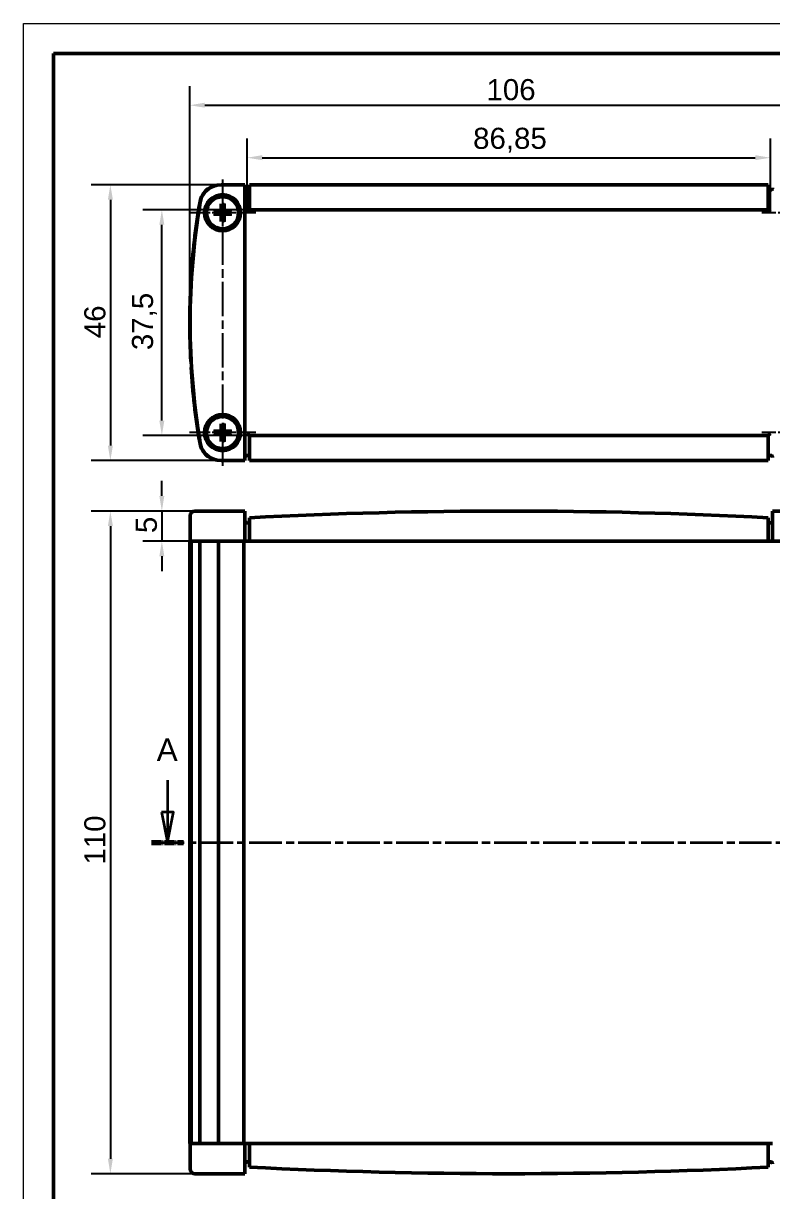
# Model space of a CAD drawing. Header units: millimetres. Extents: x 0 to 420, y 0 to 297.
# Drawn here: x 0 to 124.4, y 103.1 to 297 of the extents above; entities that cross this region are included whole.
import ezdxf

# ---------------------------------------------------------------- set-up
doc = ezdxf.new("R2010")
doc.units = ezdxf.units.MM
doc.linetypes.add('CHAIN', pattern=[0.3543, 0.2362, -0.0295, 0.0591, -0.0295])
doc.linetypes.add('LONG_DASH_DOTTED', pattern=[0.3001, 0.2362, -0.0295, 0.0049, -0.0295])
doc.layers.get('0').update_dxf_attribs({"lineweight": 25})
for name, color, linetype, lineweight in [('Centro(ISO)', 179, 'CHAIN', 25), ('Geometria schizzo(ISO)', 7, 'Continuous', 50), ('Linea del centro(ISO)', 179, 'CHAIN', 25), ('Linee di vista in sezione(ISO)', 7, 'LONG_DASH_DOTTED', 35), ('Quote(ISO)', 7, 'Continuous', 25), ('Spigoli visibili(ISO)', 7, 'Continuous', 50)]:
    doc.layers.add(name, color=color, linetype=linetype, lineweight=lineweight)
doc.styles.add('DEFAULT-ISO~0', font='ARIAL.TTF')
doc.styles.add('Tabella-ISOTesto caratteri grandi', font='ARIAL.TTF')
doc.dimstyles.new('DEFAULT-ISO-Metodo 1b', dxfattribs={"dimtxt": 3.5, "dimasz": 2.5, "dimexe": 3.175, "dimexo": 0, "dimgap": 0.762, "dimtad": 1, "dimtoh": 1, "dimrnd": 1e-08, "dimtxsty": 'DEFAULT-ISO~0', "dimcen": 0.09, "dimdle": 10, "dimclrd": 2, "dimclre": 2, "dimclrt": 6, "dimazin": 2, "dimtfac": 0.714286, "dimtmove": 0, "dimatfit": 3, "dimfxl": 0, "dimtolj": 1, "dimlwd": 25, "dimlwe": 25, "dimarcsym": 0})

# ---------------------------------------------------------------- blocks, each defined once
blk = doc.blocks.new('SezioneConv2d0')
at = {"layer": 'Linee di vista in sezione(ISO)', "linetype": 'Continuous'}
for p, q in [((23.92, 171.39), (23.92, 166.05)), ((137.71, 171.39), (137.71, 166.05)), ((22.92, 166.05), (23.92, 161.05)), ((24.92, 166.05), (22.92, 166.05)), ((23.92, 166.05), (23.92, 161.05)), ((23.92, 161.05), (24.92, 166.05)), ((136.71, 166.05), (137.71, 161.05)), ((138.71, 166.05), (136.71, 166.05)), ((137.71, 166.05), (137.71, 161.05)), ((137.71, 161.05), (138.71, 166.05))]:
    blk.add_line(p, q, dxfattribs=at)
at = {"layer": 'Linee di vista in sezione(ISO)', "linetype": 'CHAIN', "ltscale": 22.941576}
blk.add_line((21.25, 161.05), (140.38, 161.05), dxfattribs=at)
at = {"layer": 'Linee di vista in sezione(ISO)', "lineweight": 70, "ltscale": 6.989959}
for p, q in [((21.25, 161.05), (26.58, 161.05)), ((135.05, 161.05), (140.38, 161.05))]:
    blk.add_line(p, q, dxfattribs=at)
at = {"layer": 'Linee di vista in sezione(ISO)', "linetype": 'Continuous', "flags": 128}
for points in [[(22.92, 166.05), (23.92, 161.05), (24.92, 166.05), (22.92, 166.05)], [(136.71, 166.05), (137.71, 161.05), (138.71, 166.05), (136.71, 166.05)]]:
    blk.add_lwpolyline(points, dxfattribs=at)
at = {"layer": 'Linee di vista in sezione(ISO)'}
for points in [[(22.92, 166.05), (23.92, 161.05), (24.92, 166.05), (22.92, 166.05)], [(136.71, 166.05), (137.71, 161.05), (138.71, 166.05), (136.71, 166.05)]]:
    blk.add_solid(points, dxfattribs=at)
at = {"layer": 'Linee di vista in sezione(ISO)', "char_height": 3.75, "attachment_point": 7, "style": 'Tabella-ISOTesto caratteri grandi'}
for insert in [(22.13, 174.55), (135.97, 174.55)]:
    blk.add_mtext('A', dxfattribs=dict(at, insert=insert))
blk = doc.blocks.new('*D6')
at = {"layer": 'Defpoints', "color": 0, "linetype": 'Continuous'}
for p in [(28.48, 216.05), (14.44, 106.05), (30.15, 106.05)]:
    blk.add_point(p, dxfattribs=at)
at = {"layer": 'Quote(ISO)', "color": 2, "linetype": 'Continuous', "lineweight": 25}
for p, q in [((28.48, 216.05), (11.27, 216.05)), ((14.44, 213.55), (14.44, 108.55)), ((30.15, 106.05), (11.27, 106.05))]:
    blk.add_line(p, q, dxfattribs=at)
at = {"layer": 'Quote(ISO)', "color": 2, "linetype": 'Continuous'}
for points in [[(14.03, 213.55), (14.86, 213.55), (14.44, 216.05)], [(14.03, 108.55), (14.86, 108.55), (14.44, 106.05)]]:
    blk.add_solid(points, dxfattribs=at)
at = {"layer": 'Quote(ISO)', "color": 6, "linetype": 'Continuous', "lineweight": 25, "insert": (10.11, 157.36), "char_height": 3.5, "attachment_point": 1, "rotation": 90, "style": 'DEFAULT-ISO~0'}
blk.add_mtext('\\A1;110', dxfattribs=at)
blk = doc.blocks.new('*D7')
at = {"layer": 'Defpoints', "color": 0, "linetype": 'Continuous'}
for p in [(28.48, 216.05), (22.99, 211.05), (27.85, 211.05)]:
    blk.add_point(p, dxfattribs=at)
at = {"layer": 'Quote(ISO)', "color": 2, "linetype": 'Continuous', "lineweight": 25}
for p, q in [((22.99, 218.55), (22.99, 221.05)), ((28.48, 216.05), (19.81, 216.05)), ((22.99, 216.05), (22.99, 211.05)), ((27.85, 211.05), (19.81, 211.05)), ((22.99, 208.55), (22.99, 206.05))]:
    blk.add_line(p, q, dxfattribs=at)
at = {"layer": 'Quote(ISO)', "color": 2, "linetype": 'Continuous'}
for points in [[(22.57, 218.55), (23.4, 218.55), (22.99, 216.05)], [(22.57, 208.55), (23.4, 208.55), (22.99, 211.05)]]:
    blk.add_solid(points, dxfattribs=at)
at = {"layer": 'Quote(ISO)', "color": 6, "linetype": 'Continuous', "lineweight": 25, "insert": (18.66, 212.39), "char_height": 3.5, "attachment_point": 1, "rotation": 90, "style": 'DEFAULT-ISO~0'}
blk.add_mtext('\\A1;5', dxfattribs=at)
blk = doc.blocks.new('*D8')
at = {"layer": 'Defpoints', "color": 0, "linetype": 'Continuous'}
for p in [(32.81, 270.22), (14.44, 224.42), (32.81, 224.42)]:
    blk.add_point(p, dxfattribs=at)
at = {"layer": 'Quote(ISO)', "color": 2, "linetype": 'Continuous', "lineweight": 25}
for p, q in [((32.81, 270.22), (11.27, 270.22)), ((14.44, 267.72), (14.44, 226.92)), ((32.81, 224.42), (11.27, 224.42))]:
    blk.add_line(p, q, dxfattribs=at)
at = {"layer": 'Quote(ISO)', "color": 2, "linetype": 'Continuous'}
for points in [[(14.03, 267.72), (14.86, 267.72), (14.44, 270.22)], [(14.03, 226.92), (14.86, 226.92), (14.44, 224.42)]]:
    blk.add_solid(points, dxfattribs=at)
at = {"layer": 'Quote(ISO)', "color": 6, "linetype": 'Continuous', "lineweight": 25, "insert": (10.11, 244.74), "char_height": 3.5, "attachment_point": 1, "rotation": 90, "style": 'DEFAULT-ISO~0'}
blk.add_mtext('\\A1;46', dxfattribs=at)
blk = doc.blocks.new('*D9')
at = {"layer": 'Defpoints', "color": 0, "linetype": 'Continuous'}
for p in [(22.99, 266.07), (80.57, 266.07), (80.57, 228.57)]:
    blk.add_point(p, dxfattribs=at)
at = {"layer": 'Quote(ISO)', "color": 2, "linetype": 'Continuous', "lineweight": 25}
for p, q in [((80.57, 266.07), (19.81, 266.07)), ((22.99, 231.07), (22.99, 263.57)), ((80.57, 228.57), (19.81, 228.57))]:
    blk.add_line(p, q, dxfattribs=at)
at = {"layer": 'Quote(ISO)', "color": 2, "linetype": 'Continuous'}
for points in [[(22.57, 263.57), (23.4, 263.57), (22.99, 266.07)], [(22.57, 231.07), (23.4, 231.07), (22.99, 228.57)]]:
    blk.add_solid(points, dxfattribs=at)
at = {"layer": 'Quote(ISO)', "color": 6, "linetype": 'Continuous', "lineweight": 25, "insert": (18.02, 242.76), "char_height": 3.5, "attachment_point": 1, "rotation": 90, "style": 'DEFAULT-ISO~0'}
blk.add_mtext('\\A1;37,5', dxfattribs=at)
blk = doc.blocks.new('*D10')
at = {"layer": 'Defpoints', "color": 0, "linetype": 'Continuous'}
for p in [(133.52, 283.41), (27.62, 247.32), (133.52, 247.32)]:
    blk.add_point(p, dxfattribs=at)
at = {"layer": 'Quote(ISO)', "color": 2, "linetype": 'Continuous', "lineweight": 25}
for p, q in [((27.62, 247.32), (27.62, 286.59)), ((133.52, 247.32), (133.52, 286.59)), ((30.12, 283.41), (131.02, 283.41))]:
    blk.add_line(p, q, dxfattribs=at)
at = {"layer": 'Quote(ISO)', "color": 2, "linetype": 'Continuous'}
for points in [[(30.12, 283.83), (30.12, 283), (27.62, 283.41)], [(131.02, 283.83), (131.02, 283), (133.52, 283.41)]]:
    blk.add_solid(points, dxfattribs=at)
at = {"layer": 'Quote(ISO)', "color": 6, "linetype": 'Continuous', "lineweight": 25, "insert": (76.87, 287.75), "char_height": 3.5, "attachment_point": 1, "style": 'DEFAULT-ISO~0'}
blk.add_mtext('\\A1;106', dxfattribs=at)
blk = doc.blocks.new('*D11')
at = {"layer": 'Defpoints', "color": 0, "linetype": 'Continuous'}
for p in [(123.99, 274.7), (37.14, 265.69), (123.99, 265.69)]:
    blk.add_point(p, dxfattribs=at)
at = {"layer": 'Quote(ISO)', "color": 2, "linetype": 'Continuous', "lineweight": 25}
for p, q in [((37.14, 265.69), (37.14, 277.88)), ((123.99, 265.69), (123.99, 277.88)), ((39.64, 274.7), (121.49, 274.7))]:
    blk.add_line(p, q, dxfattribs=at)
at = {"layer": 'Quote(ISO)', "color": 2, "linetype": 'Continuous'}
for points in [[(39.64, 275.12), (39.64, 274.29), (37.14, 274.7)], [(121.49, 275.12), (121.49, 274.29), (123.99, 274.7)]]:
    blk.add_solid(points, dxfattribs=at)
at = {"layer": 'Quote(ISO)', "color": 6, "linetype": 'Continuous', "lineweight": 25, "insert": (74.65, 279.67), "char_height": 3.5, "attachment_point": 1, "style": 'DEFAULT-ISO~0'}
blk.add_mtext('\\A1;86,85', dxfattribs=at)
blk = doc.blocks.new('Bordi A3')
at = {"layer": 'Geometria schizzo(ISO)', "color": 4, "lineweight": 18, "true_color": 0x00ffff}
for p, q in [((0, 297), (420, 297)), ((0, 0), (0, 297))]:
    blk.add_line(p, q, dxfattribs=at)
at = {"layer": 'Geometria schizzo(ISO)'}
for p, q in [((5, 292), (415, 292)), ((5, 5), (5, 292))]:
    blk.add_line(p, q, dxfattribs=at)

msp = doc.modelspace()

# ---------------------------------------------------------------- linework, layer by layer
at = {"layer": 'Centro(ISO)', "linetype": 'CHAIN', "ltscale": 12.223182}
for p, q in [((38.569, 265.57), (27.569, 265.57)), ((133.569, 265.57), (122.569, 265.57)), ((38.569, 229.07), (27.569, 229.07)), ((133.569, 229.07), (122.569, 229.07))]:
    msp.add_line(p, q, dxfattribs=at)
at = {"layer": 'Linea del centro(ISO)', "linetype": 'CHAIN', "ltscale": 23.990969}
msp.add_line((33.069, 271.07), (33.069, 223.57), dxfattribs=at)
at = {"layer": 'Spigoli visibili(ISO)'}
for p, q in [((32.81, 270.22), (36.769, 270.22)), ((36.769, 269.42), (36.769, 270.22)), ((37.519, 269.42), (37.519, 270.22)), ((37.519, 270.22), (123.619, 270.22)), ((123.619, 270.22), (123.619, 269.42)), ((36.769, 225.22), (36.769, 269.42)), ((37.519, 269.42), (37.519, 266.07)), ((123.619, 266.07), (123.619, 269.42)), ((32.261, 265.709), (31.727, 265.802)), ((32.837, 266.912), (32.929, 266.378)), ((33.208, 266.378), (33.3, 266.912)), ((34.411, 265.802), (33.877, 265.709)), ((37.144, 265.695), (37.519, 266.07)), ((37.519, 266.07), (123.619, 266.07)), ((123.619, 266.07), (123.994, 265.695)), ((31.727, 265.338), (32.261, 265.431)), ((32.929, 264.762), (32.837, 264.228)), ((33.3, 264.228), (33.208, 264.762)), ((33.877, 265.431), (34.411, 265.338)), ((27.915, 254.766), (27.85, 254.766)), ((27.792, 253.766), (27.857, 253.766)), ((27.857, 240.874), (27.792, 240.874)), ((27.85, 239.874), (27.915, 239.874)), ((32.261, 229.209), (31.727, 229.302)), ((31.727, 228.838), (32.261, 228.931)), ((32.837, 230.412), (32.929, 229.878)), ((33.208, 229.878), (33.3, 230.412)), ((34.411, 229.302), (33.877, 229.209)), ((33.877, 228.931), (34.411, 228.838)), ((37.144, 228.945), (37.519, 228.57)), ((123.619, 228.57), (123.994, 228.945)), ((32.929, 228.262), (32.837, 227.728)), ((33.3, 227.728), (33.208, 228.262)), ((37.519, 228.57), (37.519, 225.22)), ((123.619, 228.57), (37.519, 228.57)), ((123.619, 228.57), (123.619, 225.22)), ((36.769, 224.42), (36.769, 225.22)), ((37.519, 224.42), (37.519, 225.22)), ((123.619, 225.22), (123.619, 224.42)), ((36.769, 224.42), (32.81, 224.42)), ((123.619, 224.42), (37.519, 224.42)), ((27.684, 211.052), (27.684, 215.252)), ((30.148, 216.052), (28.484, 216.052)), ((32.81, 216.052), (30.148, 216.052)), ((32.81, 216.052), (36.769, 216.052)), ((36.769, 215.252), (36.769, 216.052)), ((36.769, 215.252), (36.769, 211.052)), ((124.369, 216.052), (124.369, 215.252)), ((124.369, 216.052), (128.327, 216.052)), ((124.369, 215.252), (124.369, 211.052)), ((37.519, 214.151), (37.519, 214.952)), ((37.519, 214.151), (37.519, 211.052)), ((123.619, 214.952), (123.619, 214.151)), ((123.619, 214.151), (123.619, 211.052)), ((27.618, 211.052), (27.792, 211.052)), ((27.618, 211.052), (27.618, 111.052)), ((27.792, 211.052), (27.792, 111.052)), ((27.85, 211.052), (27.792, 211.052)), ((27.85, 211.052), (27.85, 111.052)), ((27.85, 211.052), (29.268, 211.052)), ((29.268, 211.052), (29.268, 111.052)), ((29.268, 211.052), (32.192, 211.052)), ((32.81, 211.052), (32.192, 211.052)), ((32.363, 211.052), (32.363, 111.052)), ((32.81, 211.052), (36.769, 211.052)), ((36.605, 211.052), (36.605, 111.052)), ((37.519, 211.052), (36.769, 211.052)), ((37.519, 211.052), (123.619, 211.052)), ((124.369, 211.052), (123.619, 211.052)), ((124.369, 211.052), (128.327, 211.052)), ((27.792, 111.052), (27.618, 111.052)), ((27.684, 111.052), (27.684, 106.852)), ((27.792, 111.052), (27.85, 111.052)), ((29.268, 111.052), (27.85, 111.052)), ((32.192, 111.052), (29.268, 111.052)), ((32.192, 111.052), (32.81, 111.052)), ((36.769, 111.052), (32.81, 111.052)), ((36.769, 106.852), (36.769, 111.052)), ((36.769, 111.052), (37.519, 111.052)), ((37.519, 107.953), (37.519, 111.052)), ((123.619, 111.052), (37.519, 111.052)), ((123.619, 107.953), (123.619, 111.052)), ((123.619, 111.052), (124.369, 111.052)), ((36.769, 106.052), (36.769, 106.852)), ((37.519, 107.152), (37.519, 107.953)), ((123.619, 107.953), (123.619, 107.152)), ((28.484, 106.052), (30.148, 106.052)), ((30.148, 106.052), (32.81, 106.052)), ((36.769, 106.052), (32.81, 106.052))]:
    msp.add_line(p, q, dxfattribs=at)
at = {"layer": 'Spigoli visibili(ISO)', "flags": 128}
for points in [[(31.604, 265.805), (31.61, 265.806), (31.616, 265.806), (31.622, 265.806), (31.628, 265.806), (31.634, 265.806), (31.64, 265.806), (31.646, 265.806), (31.652, 265.806), (31.658, 265.806), (31.664, 265.806), (31.67, 265.806), (31.675, 265.805), (31.68, 265.805), (31.686, 265.805), (31.691, 265.805), (31.696, 265.805), (31.701, 265.804), (31.705, 265.804), (31.709, 265.804), (31.713, 265.803), (31.717, 265.803), (31.721, 265.802), (31.724, 265.802), (31.727, 265.802)], [(32.614, 265.695), (32.605, 265.696), (32.596, 265.696), (32.586, 265.696), (32.576, 265.697), (32.566, 265.697), (32.555, 265.698), (32.544, 265.698), (32.533, 265.699), (32.521, 265.699), (32.508, 265.699), (32.495, 265.7), (32.482, 265.701), (32.468, 265.701), (32.453, 265.702), (32.438, 265.702), (32.422, 265.703), (32.405, 265.704), (32.387, 265.704), (32.369, 265.705), (32.35, 265.706), (32.329, 265.707), (32.308, 265.708), (32.285, 265.708), (32.261, 265.709)], [(32.81, 266.026), (32.81, 266.013), (32.808, 266.001), (32.806, 265.988), (32.803, 265.975), (32.799, 265.963), (32.795, 265.951), (32.789, 265.939), (32.783, 265.927), (32.776, 265.916), (32.768, 265.906), (32.76, 265.896), (32.752, 265.887), (32.743, 265.878), (32.733, 265.87), (32.723, 265.863), (32.712, 265.856), (32.7, 265.85), (32.688, 265.844), (32.676, 265.839), (32.664, 265.836), (32.651, 265.833), (32.638, 265.83), (32.626, 265.829), (32.613, 265.828)], [(32.944, 266.025), (32.944, 266.004), (32.942, 265.982), (32.94, 265.961), (32.936, 265.941), (32.931, 265.921), (32.924, 265.901), (32.916, 265.88), (32.906, 265.86), (32.895, 265.84), (32.881, 265.821), (32.867, 265.803), (32.852, 265.787), (32.835, 265.772), (32.818, 265.757), (32.799, 265.744), (32.779, 265.733), (32.758, 265.723), (32.738, 265.715), (32.718, 265.708), (32.698, 265.703), (32.678, 265.699), (32.657, 265.696), (32.635, 265.695), (32.614, 265.695)], [(32.837, 266.912), (32.837, 266.915), (32.836, 266.918), (32.836, 266.922), (32.836, 266.925), (32.835, 266.929), (32.835, 266.933), (32.835, 266.938), (32.834, 266.943), (32.834, 266.948), (32.834, 266.953), (32.834, 266.958), (32.833, 266.964), (32.833, 266.969), (32.833, 266.975), (32.833, 266.981), (32.833, 266.987), (32.833, 266.993), (32.833, 266.999), (32.833, 267.005), (32.833, 267.011), (32.833, 267.017), (32.833, 267.023), (32.833, 267.029), (32.833, 267.035)], [(32.929, 266.378), (32.93, 266.354), (32.931, 266.331), (32.932, 266.31), (32.933, 266.289), (32.934, 266.27), (32.934, 266.251), (32.935, 266.234), (32.936, 266.217), (32.937, 266.201), (32.937, 266.186), (32.938, 266.171), (32.938, 266.157), (32.939, 266.143), (32.939, 266.13), (32.94, 266.118), (32.94, 266.106), (32.941, 266.095), (32.941, 266.083), (32.942, 266.073), (32.942, 266.063), (32.942, 266.053), (32.943, 266.043), (32.943, 266.034), (32.944, 266.025)], [(33.194, 266.025), (33.194, 266.034), (33.195, 266.043), (33.195, 266.053), (33.196, 266.063), (33.196, 266.073), (33.196, 266.083), (33.197, 266.095), (33.197, 266.106), (33.198, 266.118), (33.198, 266.13), (33.199, 266.143), (33.199, 266.157), (33.2, 266.171), (33.201, 266.186), (33.201, 266.201), (33.202, 266.217), (33.202, 266.234), (33.203, 266.251), (33.204, 266.27), (33.205, 266.289), (33.206, 266.31), (33.206, 266.331), (33.207, 266.354), (33.208, 266.378)], [(33.524, 265.695), (33.502, 265.695), (33.481, 265.696), (33.46, 265.699), (33.439, 265.703), (33.419, 265.708), (33.4, 265.715), (33.379, 265.723), (33.359, 265.733), (33.339, 265.744), (33.32, 265.757), (33.302, 265.772), (33.286, 265.787), (33.271, 265.803), (33.256, 265.821), (33.243, 265.84), (33.232, 265.86), (33.222, 265.88), (33.213, 265.901), (33.207, 265.921), (33.202, 265.941), (33.198, 265.961), (33.195, 265.982), (33.194, 266.004), (33.194, 266.025)], [(33.304, 267.035), (33.304, 267.029), (33.305, 267.023), (33.305, 267.017), (33.305, 267.011), (33.305, 267.005), (33.305, 266.999), (33.305, 266.993), (33.305, 266.987), (33.305, 266.981), (33.305, 266.975), (33.304, 266.969), (33.304, 266.964), (33.304, 266.958), (33.304, 266.953), (33.304, 266.948), (33.303, 266.943), (33.303, 266.938), (33.303, 266.933), (33.302, 266.929), (33.302, 266.925), (33.302, 266.922), (33.301, 266.918), (33.301, 266.915), (33.3, 266.912)], [(33.524, 265.828), (33.512, 265.829), (33.499, 265.83), (33.487, 265.833), (33.474, 265.836), (33.462, 265.839), (33.449, 265.844), (33.438, 265.85), (33.426, 265.856), (33.415, 265.863), (33.405, 265.87), (33.395, 265.878), (33.386, 265.887), (33.377, 265.896), (33.369, 265.906), (33.362, 265.916), (33.355, 265.927), (33.348, 265.939), (33.343, 265.951), (33.338, 265.963), (33.334, 265.975), (33.331, 265.988), (33.329, 266.001), (33.328, 266.013), (33.327, 266.026)], [(33.877, 265.709), (33.853, 265.708), (33.83, 265.708), (33.809, 265.707), (33.788, 265.706), (33.769, 265.705), (33.75, 265.704), (33.733, 265.704), (33.716, 265.703), (33.7, 265.702), (33.684, 265.702), (33.67, 265.701), (33.656, 265.701), (33.642, 265.7), (33.629, 265.699), (33.617, 265.699), (33.605, 265.699), (33.593, 265.698), (33.582, 265.698), (33.572, 265.697), (33.561, 265.697), (33.551, 265.696), (33.542, 265.696), (33.533, 265.696), (33.524, 265.695)], [(34.411, 265.802), (34.414, 265.802), (34.417, 265.802), (34.421, 265.803), (34.424, 265.803), (34.428, 265.804), (34.432, 265.804), (34.437, 265.804), (34.442, 265.805), (34.447, 265.805), (34.452, 265.805), (34.457, 265.805), (34.463, 265.805), (34.468, 265.806), (34.474, 265.806), (34.48, 265.806), (34.486, 265.806), (34.492, 265.806), (34.498, 265.806), (34.504, 265.806), (34.509, 265.806), (34.515, 265.806), (34.521, 265.806), (34.528, 265.806), (34.533, 265.805)], [(31.727, 265.338), (31.724, 265.338), (31.721, 265.338), (31.717, 265.337), (31.713, 265.337), (31.709, 265.336), (31.705, 265.336), (31.701, 265.336), (31.696, 265.335), (31.691, 265.335), (31.686, 265.335), (31.68, 265.335), (31.675, 265.335), (31.67, 265.334), (31.664, 265.334), (31.658, 265.334), (31.652, 265.334), (31.646, 265.334), (31.64, 265.334), (31.634, 265.334), (31.628, 265.334), (31.622, 265.334), (31.616, 265.334), (31.61, 265.334), (31.604, 265.335)], [(32.261, 265.431), (32.285, 265.431), (32.308, 265.432), (32.329, 265.433), (32.35, 265.434), (32.369, 265.435), (32.387, 265.436), (32.405, 265.436), (32.422, 265.437), (32.438, 265.438), (32.453, 265.438), (32.468, 265.439), (32.482, 265.439), (32.495, 265.44), (32.508, 265.44), (32.521, 265.441), (32.533, 265.441), (32.544, 265.442), (32.555, 265.442), (32.566, 265.443), (32.576, 265.443), (32.586, 265.444), (32.596, 265.444), (32.605, 265.444), (32.614, 265.445)], [(32.613, 265.312), (32.626, 265.311), (32.638, 265.31), (32.651, 265.307), (32.663, 265.304), (32.676, 265.301), (32.688, 265.296), (32.7, 265.29), (32.712, 265.284), (32.723, 265.277), (32.733, 265.27), (32.743, 265.262), (32.752, 265.253), (32.76, 265.244), (32.768, 265.234), (32.776, 265.224), (32.783, 265.213), (32.789, 265.201), (32.795, 265.189), (32.799, 265.177), (32.803, 265.165), (32.806, 265.152), (32.808, 265.139), (32.81, 265.127), (32.81, 265.114)], [(32.614, 265.445), (32.635, 265.445), (32.657, 265.444), (32.678, 265.441), (32.698, 265.437), (32.718, 265.432), (32.738, 265.425), (32.758, 265.417), (32.779, 265.407), (32.799, 265.396), (32.818, 265.383), (32.835, 265.368), (32.852, 265.353), (32.867, 265.337), (32.881, 265.319), (32.895, 265.3), (32.906, 265.28), (32.916, 265.26), (32.924, 265.239), (32.931, 265.219), (32.936, 265.199), (32.94, 265.179), (32.942, 265.158), (32.944, 265.136), (32.944, 265.115)], [(32.833, 264.105), (32.833, 264.111), (32.833, 264.117), (32.833, 264.123), (32.833, 264.129), (32.833, 264.135), (32.833, 264.141), (32.833, 264.147), (32.833, 264.153), (32.833, 264.159), (32.833, 264.165), (32.833, 264.171), (32.833, 264.176), (32.834, 264.182), (32.834, 264.187), (32.834, 264.192), (32.834, 264.197), (32.835, 264.202), (32.835, 264.207), (32.835, 264.211), (32.836, 264.215), (32.836, 264.218), (32.836, 264.222), (32.837, 264.225), (32.837, 264.228)], [(32.944, 265.115), (32.943, 265.106), (32.943, 265.097), (32.942, 265.087), (32.942, 265.077), (32.942, 265.067), (32.941, 265.056), (32.941, 265.045), (32.94, 265.034), (32.94, 265.022), (32.939, 265.01), (32.939, 264.997), (32.938, 264.983), (32.938, 264.969), (32.937, 264.954), (32.937, 264.939), (32.936, 264.923), (32.935, 264.906), (32.934, 264.889), (32.934, 264.87), (32.933, 264.851), (32.932, 264.83), (32.931, 264.809), (32.93, 264.786), (32.929, 264.762)], [(33.194, 265.115), (33.194, 265.136), (33.195, 265.158), (33.198, 265.179), (33.202, 265.199), (33.207, 265.219), (33.213, 265.239), (33.222, 265.26), (33.232, 265.28), (33.243, 265.3), (33.256, 265.319), (33.271, 265.337), (33.286, 265.353), (33.302, 265.368), (33.32, 265.383), (33.339, 265.396), (33.359, 265.407), (33.379, 265.417), (33.4, 265.425), (33.419, 265.432), (33.439, 265.437), (33.46, 265.441), (33.481, 265.444), (33.502, 265.445), (33.524, 265.445)], [(33.208, 264.762), (33.207, 264.786), (33.206, 264.809), (33.206, 264.83), (33.205, 264.851), (33.204, 264.87), (33.203, 264.889), (33.202, 264.906), (33.202, 264.923), (33.201, 264.939), (33.201, 264.954), (33.2, 264.969), (33.199, 264.983), (33.199, 264.997), (33.198, 265.01), (33.198, 265.022), (33.197, 265.034), (33.197, 265.045), (33.196, 265.056), (33.196, 265.067), (33.196, 265.077), (33.195, 265.087), (33.195, 265.097), (33.194, 265.106), (33.194, 265.115)], [(33.3, 264.228), (33.301, 264.225), (33.301, 264.222), (33.302, 264.218), (33.302, 264.215), (33.302, 264.211), (33.303, 264.207), (33.303, 264.202), (33.303, 264.197), (33.304, 264.192), (33.304, 264.187), (33.304, 264.182), (33.304, 264.176), (33.304, 264.171), (33.305, 264.165), (33.305, 264.159), (33.305, 264.153), (33.305, 264.147), (33.305, 264.141), (33.305, 264.135), (33.305, 264.129), (33.305, 264.123), (33.305, 264.117), (33.304, 264.111), (33.304, 264.105)], [(33.327, 265.114), (33.328, 265.127), (33.329, 265.139), (33.331, 265.152), (33.334, 265.165), (33.338, 265.177), (33.343, 265.189), (33.348, 265.201), (33.355, 265.213), (33.362, 265.224), (33.369, 265.234), (33.377, 265.244), (33.386, 265.253), (33.395, 265.262), (33.405, 265.27), (33.415, 265.277), (33.426, 265.284), (33.437, 265.29), (33.449, 265.296), (33.462, 265.301), (33.474, 265.304), (33.487, 265.307), (33.499, 265.31), (33.512, 265.311), (33.524, 265.312)], [(33.524, 265.445), (33.533, 265.444), (33.542, 265.444), (33.551, 265.444), (33.561, 265.443), (33.572, 265.443), (33.582, 265.442), (33.593, 265.442), (33.605, 265.441), (33.617, 265.441), (33.629, 265.44), (33.642, 265.44), (33.656, 265.439), (33.67, 265.439), (33.684, 265.438), (33.7, 265.438), (33.716, 265.437), (33.733, 265.436), (33.75, 265.436), (33.769, 265.435), (33.788, 265.434), (33.809, 265.433), (33.83, 265.432), (33.853, 265.431), (33.877, 265.431)], [(34.533, 265.335), (34.528, 265.334), (34.521, 265.334), (34.515, 265.334), (34.509, 265.334), (34.504, 265.334), (34.498, 265.334), (34.492, 265.334), (34.486, 265.334), (34.48, 265.334), (34.474, 265.334), (34.468, 265.334), (34.463, 265.335), (34.457, 265.335), (34.452, 265.335), (34.447, 265.335), (34.442, 265.335), (34.437, 265.336), (34.432, 265.336), (34.428, 265.336), (34.424, 265.337), (34.421, 265.337), (34.417, 265.338), (34.414, 265.338), (34.411, 265.338)], [(31.604, 229.305), (31.61, 229.306), (31.616, 229.306), (31.622, 229.306), (31.628, 229.306), (31.634, 229.306), (31.64, 229.306), (31.646, 229.306), (31.652, 229.306), (31.658, 229.306), (31.664, 229.306), (31.67, 229.306), (31.675, 229.305), (31.68, 229.305), (31.686, 229.305), (31.691, 229.305), (31.696, 229.305), (31.701, 229.304), (31.705, 229.304), (31.709, 229.304), (31.713, 229.303), (31.717, 229.303), (31.721, 229.302), (31.724, 229.302), (31.727, 229.302)], [(31.727, 228.838), (31.724, 228.838), (31.721, 228.838), (31.717, 228.837), (31.713, 228.837), (31.709, 228.836), (31.705, 228.836), (31.701, 228.836), (31.696, 228.835), (31.691, 228.835), (31.686, 228.835), (31.68, 228.835), (31.675, 228.835), (31.67, 228.834), (31.664, 228.834), (31.658, 228.834), (31.652, 228.834), (31.646, 228.834), (31.64, 228.834), (31.634, 228.834), (31.628, 228.834), (31.622, 228.834), (31.616, 228.834), (31.61, 228.834), (31.604, 228.835)], [(32.614, 229.195), (32.605, 229.196), (32.596, 229.196), (32.586, 229.196), (32.576, 229.197), (32.566, 229.197), (32.555, 229.198), (32.544, 229.198), (32.533, 229.199), (32.521, 229.199), (32.508, 229.199), (32.495, 229.2), (32.482, 229.201), (32.468, 229.201), (32.453, 229.202), (32.438, 229.202), (32.422, 229.203), (32.405, 229.204), (32.387, 229.204), (32.369, 229.205), (32.35, 229.206), (32.329, 229.207), (32.308, 229.208), (32.285, 229.208), (32.261, 229.209)], [(32.261, 228.931), (32.285, 228.931), (32.308, 228.932), (32.329, 228.933), (32.35, 228.934), (32.369, 228.935), (32.387, 228.936), (32.405, 228.936), (32.422, 228.937), (32.438, 228.938), (32.453, 228.938), (32.468, 228.939), (32.482, 228.939), (32.495, 228.94), (32.508, 228.94), (32.521, 228.941), (32.533, 228.941), (32.544, 228.942), (32.555, 228.942), (32.566, 228.943), (32.576, 228.943), (32.586, 228.944), (32.596, 228.944), (32.605, 228.944), (32.614, 228.945)], [(32.81, 229.526), (32.81, 229.513), (32.808, 229.501), (32.806, 229.488), (32.803, 229.475), (32.799, 229.463), (32.795, 229.451), (32.789, 229.439), (32.783, 229.427), (32.776, 229.416), (32.768, 229.406), (32.76, 229.396), (32.752, 229.387), (32.743, 229.378), (32.733, 229.37), (32.723, 229.363), (32.712, 229.356), (32.7, 229.35), (32.688, 229.344), (32.676, 229.339), (32.664, 229.336), (32.651, 229.333), (32.638, 229.33), (32.626, 229.329), (32.613, 229.328)], [(32.944, 229.525), (32.944, 229.504), (32.942, 229.482), (32.94, 229.461), (32.936, 229.441), (32.931, 229.421), (32.924, 229.401), (32.916, 229.38), (32.906, 229.36), (32.895, 229.34), (32.881, 229.321), (32.867, 229.303), (32.852, 229.287), (32.835, 229.272), (32.818, 229.257), (32.799, 229.244), (32.779, 229.233), (32.758, 229.223), (32.738, 229.215), (32.718, 229.208), (32.698, 229.203), (32.678, 229.199), (32.657, 229.196), (32.635, 229.195), (32.614, 229.195)], [(32.614, 228.945), (32.635, 228.945), (32.657, 228.944), (32.678, 228.941), (32.698, 228.937), (32.718, 228.932), (32.738, 228.925), (32.758, 228.917), (32.779, 228.907), (32.799, 228.896), (32.818, 228.883), (32.835, 228.868), (32.852, 228.853), (32.867, 228.837), (32.881, 228.819), (32.895, 228.8), (32.906, 228.78), (32.916, 228.76), (32.924, 228.739), (32.931, 228.719), (32.936, 228.699), (32.94, 228.679), (32.942, 228.658), (32.944, 228.636), (32.944, 228.615)], [(32.837, 230.412), (32.837, 230.415), (32.836, 230.418), (32.836, 230.422), (32.836, 230.425), (32.835, 230.429), (32.835, 230.433), (32.835, 230.438), (32.834, 230.443), (32.834, 230.448), (32.834, 230.453), (32.834, 230.458), (32.833, 230.464), (32.833, 230.469), (32.833, 230.475), (32.833, 230.481), (32.833, 230.487), (32.833, 230.493), (32.833, 230.499), (32.833, 230.505), (32.833, 230.511), (32.833, 230.517), (32.833, 230.523), (32.833, 230.529), (32.833, 230.535)], [(32.929, 229.878), (32.93, 229.854), (32.931, 229.831), (32.932, 229.81), (32.933, 229.789), (32.934, 229.77), (32.934, 229.751), (32.935, 229.734), (32.936, 229.717), (32.937, 229.701), (32.937, 229.686), (32.938, 229.671), (32.938, 229.657), (32.939, 229.643), (32.939, 229.63), (32.94, 229.618), (32.94, 229.606), (32.941, 229.595), (32.941, 229.583), (32.942, 229.573), (32.942, 229.563), (32.942, 229.553), (32.943, 229.543), (32.943, 229.534), (32.944, 229.525)], [(33.194, 229.525), (33.194, 229.534), (33.195, 229.543), (33.195, 229.553), (33.196, 229.563), (33.196, 229.573), (33.196, 229.583), (33.197, 229.595), (33.197, 229.606), (33.198, 229.618), (33.198, 229.63), (33.199, 229.643), (33.199, 229.657), (33.2, 229.671), (33.201, 229.686), (33.201, 229.701), (33.202, 229.717), (33.202, 229.734), (33.203, 229.751), (33.204, 229.77), (33.205, 229.789), (33.206, 229.81), (33.206, 229.831), (33.207, 229.854), (33.208, 229.878)], [(33.524, 229.195), (33.502, 229.195), (33.481, 229.196), (33.46, 229.199), (33.439, 229.203), (33.419, 229.208), (33.4, 229.215), (33.379, 229.223), (33.359, 229.233), (33.339, 229.244), (33.32, 229.257), (33.302, 229.272), (33.286, 229.287), (33.271, 229.303), (33.256, 229.321), (33.243, 229.34), (33.232, 229.36), (33.222, 229.38), (33.213, 229.401), (33.207, 229.421), (33.202, 229.441), (33.198, 229.461), (33.195, 229.482), (33.194, 229.504), (33.194, 229.525)], [(33.194, 228.615), (33.194, 228.636), (33.195, 228.658), (33.198, 228.679), (33.202, 228.699), (33.207, 228.719), (33.213, 228.739), (33.222, 228.76), (33.232, 228.78), (33.243, 228.8), (33.256, 228.819), (33.271, 228.837), (33.286, 228.853), (33.302, 228.868), (33.32, 228.883), (33.339, 228.896), (33.359, 228.907), (33.379, 228.917), (33.4, 228.925), (33.419, 228.932), (33.439, 228.937), (33.46, 228.941), (33.481, 228.944), (33.502, 228.945), (33.524, 228.945)], [(33.304, 230.535), (33.304, 230.529), (33.305, 230.523), (33.305, 230.517), (33.305, 230.511), (33.305, 230.505), (33.305, 230.499), (33.305, 230.493), (33.305, 230.487), (33.305, 230.481), (33.305, 230.475), (33.304, 230.469), (33.304, 230.464), (33.304, 230.458), (33.304, 230.453), (33.304, 230.448), (33.303, 230.443), (33.303, 230.438), (33.303, 230.433), (33.302, 230.429), (33.302, 230.425), (33.302, 230.422), (33.301, 230.418), (33.301, 230.415), (33.3, 230.412)], [(33.524, 229.328), (33.512, 229.329), (33.499, 229.33), (33.487, 229.333), (33.474, 229.336), (33.462, 229.339), (33.449, 229.344), (33.438, 229.35), (33.426, 229.356), (33.415, 229.363), (33.405, 229.37), (33.395, 229.378), (33.386, 229.387), (33.377, 229.396), (33.369, 229.406), (33.362, 229.416), (33.355, 229.427), (33.348, 229.439), (33.343, 229.451), (33.338, 229.463), (33.334, 229.475), (33.331, 229.488), (33.329, 229.501), (33.328, 229.513), (33.327, 229.526)], [(33.877, 229.209), (33.853, 229.208), (33.83, 229.208), (33.809, 229.207), (33.788, 229.206), (33.769, 229.205), (33.75, 229.204), (33.733, 229.204), (33.716, 229.203), (33.7, 229.202), (33.684, 229.202), (33.67, 229.201), (33.656, 229.201), (33.642, 229.2), (33.629, 229.199), (33.617, 229.199), (33.605, 229.199), (33.593, 229.198), (33.582, 229.198), (33.572, 229.197), (33.561, 229.197), (33.551, 229.196), (33.542, 229.196), (33.533, 229.196), (33.524, 229.195)], [(33.524, 228.945), (33.533, 228.944), (33.542, 228.944), (33.551, 228.944), (33.561, 228.943), (33.572, 228.943), (33.582, 228.942), (33.593, 228.942), (33.605, 228.941), (33.617, 228.941), (33.629, 228.94), (33.642, 228.94), (33.656, 228.939), (33.67, 228.939), (33.684, 228.938), (33.7, 228.938), (33.716, 228.937), (33.733, 228.936), (33.75, 228.936), (33.769, 228.935), (33.788, 228.934), (33.809, 228.933), (33.83, 228.932), (33.853, 228.931), (33.877, 228.931)], [(34.411, 229.302), (34.414, 229.302), (34.417, 229.302), (34.421, 229.303), (34.424, 229.303), (34.428, 229.304), (34.432, 229.304), (34.437, 229.304), (34.442, 229.305), (34.447, 229.305), (34.452, 229.305), (34.457, 229.305), (34.463, 229.305), (34.468, 229.306), (34.474, 229.306), (34.48, 229.306), (34.486, 229.306), (34.492, 229.306), (34.498, 229.306), (34.504, 229.306), (34.509, 229.306), (34.515, 229.306), (34.521, 229.306), (34.528, 229.306), (34.533, 229.305)], [(34.533, 228.835), (34.528, 228.834), (34.521, 228.834), (34.515, 228.834), (34.509, 228.834), (34.504, 228.834), (34.498, 228.834), (34.492, 228.834), (34.486, 228.834), (34.48, 228.834), (34.474, 228.834), (34.468, 228.834), (34.463, 228.835), (34.457, 228.835), (34.452, 228.835), (34.447, 228.835), (34.442, 228.835), (34.437, 228.836), (34.432, 228.836), (34.428, 228.836), (34.424, 228.837), (34.421, 228.837), (34.417, 228.838), (34.414, 228.838), (34.411, 228.838)], [(32.613, 228.812), (32.626, 228.811), (32.638, 228.81), (32.651, 228.807), (32.663, 228.804), (32.676, 228.801), (32.688, 228.796), (32.7, 228.79), (32.712, 228.784), (32.723, 228.777), (32.733, 228.77), (32.743, 228.762), (32.752, 228.753), (32.76, 228.744), (32.768, 228.734), (32.776, 228.724), (32.783, 228.713), (32.789, 228.701), (32.795, 228.689), (32.799, 228.677), (32.803, 228.665), (32.806, 228.652), (32.808, 228.639), (32.81, 228.627), (32.81, 228.614)], [(32.833, 227.605), (32.833, 227.611), (32.833, 227.617), (32.833, 227.623), (32.833, 227.629), (32.833, 227.635), (32.833, 227.641), (32.833, 227.647), (32.833, 227.653), (32.833, 227.659), (32.833, 227.665), (32.833, 227.671), (32.833, 227.676), (32.834, 227.682), (32.834, 227.687), (32.834, 227.692), (32.834, 227.697), (32.835, 227.702), (32.835, 227.707), (32.835, 227.711), (32.836, 227.715), (32.836, 227.718), (32.836, 227.722), (32.837, 227.725), (32.837, 227.728)], [(32.944, 228.615), (32.943, 228.606), (32.943, 228.597), (32.942, 228.587), (32.942, 228.577), (32.942, 228.567), (32.941, 228.556), (32.941, 228.545), (32.94, 228.534), (32.94, 228.522), (32.939, 228.51), (32.939, 228.497), (32.938, 228.483), (32.938, 228.469), (32.937, 228.454), (32.937, 228.439), (32.936, 228.423), (32.935, 228.406), (32.934, 228.389), (32.934, 228.37), (32.933, 228.351), (32.932, 228.33), (32.931, 228.309), (32.93, 228.286), (32.929, 228.262)], [(33.208, 228.262), (33.207, 228.286), (33.206, 228.309), (33.206, 228.33), (33.205, 228.351), (33.204, 228.37), (33.203, 228.389), (33.202, 228.406), (33.202, 228.423), (33.201, 228.439), (33.201, 228.454), (33.2, 228.469), (33.199, 228.483), (33.199, 228.497), (33.198, 228.51), (33.198, 228.522), (33.197, 228.534), (33.197, 228.545), (33.196, 228.556), (33.196, 228.567), (33.196, 228.577), (33.195, 228.587), (33.195, 228.597), (33.194, 228.606), (33.194, 228.615)], [(33.3, 227.728), (33.301, 227.725), (33.301, 227.722), (33.302, 227.718), (33.302, 227.715), (33.302, 227.711), (33.303, 227.707), (33.303, 227.702), (33.303, 227.697), (33.304, 227.692), (33.304, 227.687), (33.304, 227.682), (33.304, 227.676), (33.304, 227.671), (33.305, 227.665), (33.305, 227.659), (33.305, 227.653), (33.305, 227.647), (33.305, 227.641), (33.305, 227.635), (33.305, 227.629), (33.305, 227.623), (33.305, 227.617), (33.304, 227.611), (33.304, 227.605)], [(33.327, 228.614), (33.328, 228.627), (33.329, 228.639), (33.331, 228.652), (33.334, 228.665), (33.338, 228.677), (33.343, 228.689), (33.348, 228.701), (33.355, 228.713), (33.362, 228.724), (33.369, 228.734), (33.377, 228.744), (33.386, 228.753), (33.395, 228.762), (33.405, 228.77), (33.415, 228.777), (33.426, 228.784), (33.437, 228.79), (33.449, 228.796), (33.462, 228.801), (33.474, 228.804), (33.487, 228.807), (33.499, 228.81), (33.512, 228.811), (33.524, 228.812)]]:
    msp.add_lwpolyline(points, dxfattribs=at)
at = {"layer": 'Spigoli visibili(ISO)'}
for centre, radius in [((33.069, 265.57), 3), ((33.069, 265.57), 2.8), ((33.069, 265.57), 2.657), ((33.069, 229.07), 3), ((33.069, 229.07), 2.8), ((33.069, 229.07), 2.657)]:
    msp.add_circle(centre, radius, dxfattribs=at)
for centre, radius, start, end in [((32.709, 266.739), 3.465, 98.59009, 173.42735), ((32.81, 266.72), 3.5, 90, 170.41424), ((37.144, 269.692), 0.375, 180, 0), ((123.994, 269.692), 0.375, 180.73606, 0), ((147.684, 247.32), 120, 170.41424, 189.58576), ((147.496, 247.32), 119.878, 170.48535, 176.43901), ((33.069, 265.57), 0.82, 170.20622, 189.79378), ((33.069, 265.57), 0.82, 80.20622, 99.79378), ((33.069, 265.57), 0.82, 350.20622, 9.79378), ((33.069, 265.57), 0.82, 260.20622, 279.79378), ((147.496, 247.32), 119.878, 176.91777, 183.08223), ((147.496, 247.32), 119.878, 183.56099, 189.51465), ((33.069, 229.07), 0.82, 170.20622, 189.79378), ((33.069, 229.07), 0.82, 80.20622, 99.79378), ((33.069, 229.07), 0.82, 350.20622, 9.79378), ((32.709, 227.901), 3.465, 186.57265, 261.40991), ((32.81, 227.92), 3.5, 189.58576, 270), ((33.069, 229.07), 0.82, 260.20622, 279.79378), ((37.144, 224.948), 0.375, 0.73606, 180), ((123.994, 224.948), 0.375, 0, 180), ((28.484, 215.252), 0.8, 90, 180), ((80.569, -626.908), 842.96, 87.07263, 92.92737), ((37.144, 214.427), 0.375, 180, 0), ((123.994, 214.427), 0.375, 180.42646, 0), ((28.484, 106.852), 0.8, 180, 270), ((37.144, 107.677), 0.375, 0.42646, 180), ((80.569, 949.012), 842.96, 267.07263, 272.92737), ((123.994, 107.677), 0.375, 0, 180)]:
    msp.add_arc(centre, radius, start, end, dxfattribs=at)
for centre, major_axis, start_param, end_param in [((33.07, 265.397), (-4.997, -0.028), 4.803398, 5.0095751), ((33.242, 265.569), (-0.028, -4.997), 4.4152029, 4.62138), ((32.896, 265.569), (-0.028, 4.997), 4.803398, 5.0095751), ((33.068, 265.397), (-4.997, 0.028), 4.4152029, 4.62138), ((33.07, 265.743), (4.997, -0.028), 4.4152029, 4.62138), ((33.242, 265.571), (0.028, -4.997), 4.803398, 5.0095751), ((32.896, 265.571), (0.028, 4.997), 4.4152029, 4.62138), ((33.068, 265.743), (4.997, 0.028), 4.803398, 5.0095751), ((33.07, 228.897), (-4.997, -0.028), 4.803398, 5.0095751), ((33.07, 229.243), (4.997, -0.028), 4.4152029, 4.62138), ((33.242, 229.069), (-0.028, -4.997), 4.4152029, 4.62138), ((32.896, 229.069), (-0.028, 4.997), 4.803398, 5.0095751), ((33.068, 228.897), (-4.997, 0.028), 4.4152029, 4.62138), ((33.068, 229.243), (4.997, 0.028), 4.803398, 5.0095751), ((33.242, 229.071), (0.028, -4.997), 4.803398, 5.0095751), ((32.896, 229.071), (0.028, 4.997), 4.4152029, 4.62138)]:
    msp.add_ellipse(centre, major_axis=major_axis, ratio=0.0871557, start_param=start_param, end_param=end_param, dxfattribs=at)

# ---------------------------------------------------------------- block references
msp.add_blockref('Bordi A3', (0, 0))
at = {"layer": 'Linee di vista in sezione(ISO)'}
msp.add_blockref('SezioneConv2d0', (0, 0), dxfattribs=at)

# ---------------------------------------------------------------- dimensions: what is measured, and where the dimension line sits
at = {"layer": 'Quote(ISO)', "color": 2, "linetype": 'Continuous', "lineweight": 25, "true_color": 0xffff00}
for base, p1, p2, angle, override, picture, middle in [((133.519, 283.413), (27.618, 247.32), (133.519, 247.32), 180, {"dimtoh": 0, "dimdec": 0, "dimtp": 0, "dimtm": 0, "dimtdec": 0, "dimatfit": 2}, '*D10', (80.569, 283.413)), ((123.994, 274.704), (37.144, 265.695), (123.994, 265.695), 180, {"dimtoh": 0, "dimdec": 2, "dimtp": 0, "dimtm": 0, "dimtdec": 2, "dimatfit": 2}, '*D11', (80.569, 274.704)), ((14.443, 224.42), (32.81, 270.22), (32.81, 224.42), 90, {"dimtoh": 0, "dimdec": 0, "dimtp": 0, "dimtm": 0, "dimtdec": 0, "dimatfit": 2}, '*D8', (14.443, 247.32)), ((22.987, 266.07), (80.569, 228.57), (80.569, 266.07), 270, {"dimtoh": 0, "dimdec": 2, "dimtp": 0, "dimtm": 0, "dimtdec": 2, "dimatfit": 2}, '*D9', (22.987, 247.32)), ((22.987, 211.052), (28.484, 216.052), (27.85, 211.052), 90, {"dimtoh": 0, "dimdec": 2, "dimtp": 0, "dimtm": 0, "dimtdec": 2, "dimatfit": 2}, '*D7', (22.987, 213.552)), ((14.443, 106.052), (28.484, 216.052), (30.148, 106.052), 90, {"dimtoh": 0, "dimdec": 2, "dimtp": 0, "dimtm": 0, "dimtdec": 2, "dimatfit": 2}, '*D6', (14.443, 161.052))]:
    dim = msp.add_linear_dim(base=base, p1=p1, p2=p2, angle=angle, dimstyle='DEFAULT-ISO-Metodo 1b', override=override, dxfattribs=at)
    dim.commit()
    dim.dimension.update_dxf_attribs({"geometry": picture, "text_midpoint": middle, "dimtype": 160})

doc.saveas('drawing.dxf')
